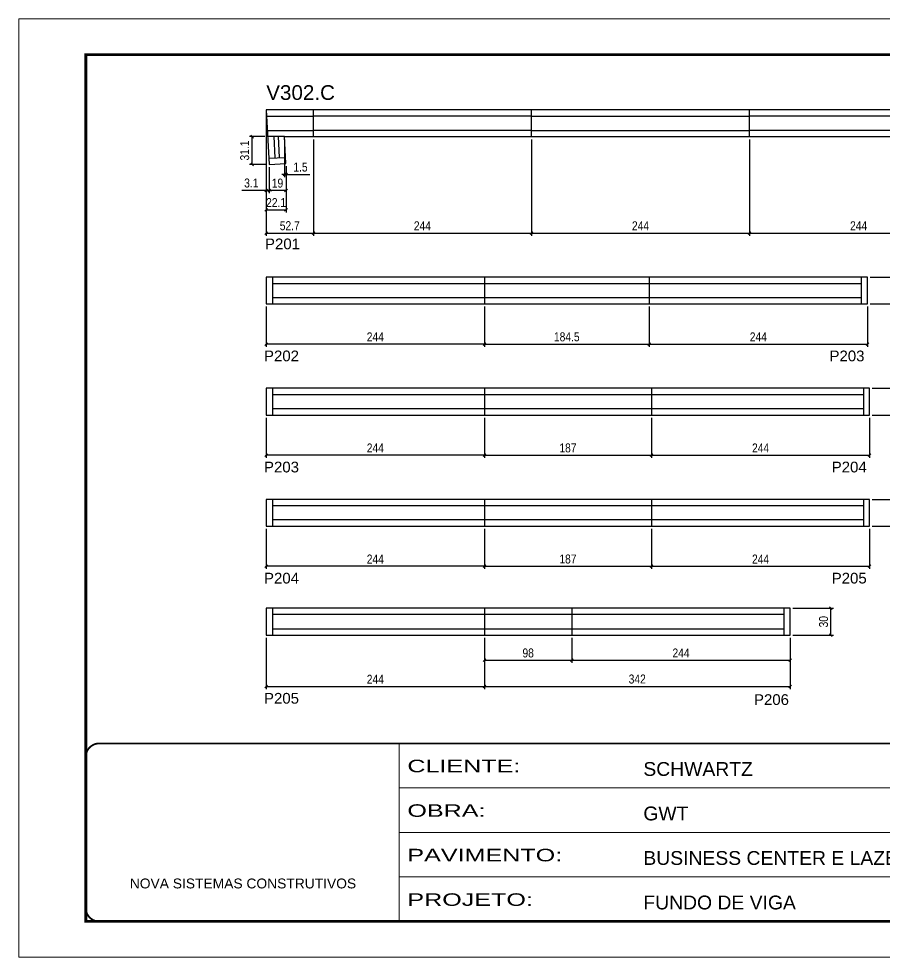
# Model space of a CAD drawing. Extents: x 3245 to 12416, y 917 to 10295.
# Drawn here: x 4844 to 5812, y 7809 to 8859 of the extents above; entities that cross this region are included whole.
import ezdxf

# ---------------------------------------------------------------- set-up
doc = ezdxf.new("R2010")
doc.units = 0
doc.linetypes.add('CONTINUO', pattern=[0])
doc.linetypes.add('DASHED', pattern=[0.75, 0.5, -0.25])
for name, color, linetype in [('5', 5, 'Continuous'), ('COTA', 241, 'Continuous'), ('NOMENCLATURA', 7, 'Continuous'), ('Painéis', 200, 'Continuous'), ('SARR_2.2x7', 40, 'Continuous')]:
    doc.layers.add(name, color=color, linetype=linetype)
doc.layers.add('Folhas', color=255, linetype='Continuous', lineweight=9)
doc.layers.add('SARRAFO DE PRESSAO', color=251, linetype='DASHED', lineweight=9)
doc.styles.add('ARIAL', font='arial.ttf')
doc.styles.add('COTA TECNICA', font='techl___.ttf', dxfattribs={"height": 10})
doc.styles.add('COTA TECNICA-50', font='techl___.ttf', dxfattribs={"height": 10})
doc.styles.get("Standard").update_dxf_attribs({"font": 'arial.ttf'})
doc.styles.add('Tecnologia', font='')
doc.styles.get('Tecnologia').set_extended_font_data('Forgotten Futurist')
doc.dimstyles.new('COTA PAINEL-50', dxfattribs={"dimtxt": 10, "dimasz": 3, "dimexe": 3, "dimexo": 3, "dimgap": 3, "dimtad": 1, "dimdec": 1, "dimzin": 12, "dimdsep": 46, "dimtxsty": 'COTA TECNICA-50', "dimblk1": 'OBLIQUE', "dimblk2": 'OBLIQUE', "dimsah": 1, "dimcen": 0.9, "dimclrd": 4, "dimclre": 4, "dimclrt": 240, "dimadec": 1, "dimazin": 3, "dimtfac": 1, "dimtdec": 1, "dimtmove": 0, "dimatfit": 3, "dimfxl": 1, "dimtolj": 1, "dimtzin": 12, "dimarcsym": 0})
doc.dimstyles.new('PAINEL', dxfattribs={"dimtxt": 10, "dimasz": 3, "dimexe": 3, "dimexo": 3, "dimgap": 3, "dimtad": 1, "dimdec": 1, "dimzin": 12, "dimdsep": 46, "dimtxsty": 'COTA TECNICA', "dimblk1": 'OBLIQUE', "dimblk2": 'OBLIQUE', "dimsah": 1, "dimcen": 0.9, "dimclrd": 4, "dimclre": 4, "dimclrt": 240, "dimadec": 1, "dimazin": 3, "dimtfac": 1, "dimtdec": 1, "dimtmove": 0, "dimatfit": 3, "dimfxl": 1, "dimtolj": 1, "dimtzin": 12, "dimarcsym": 0})

# ---------------------------------------------------------------- blocks, each defined once
blk = doc.blocks.new('9999999999')
at = {"color": 30, "linetype": 'CONTINUO'}
for p, q in [((98564.6, 34230.2), (98564.6, 34429.4)), ((98564.6, 34379.6), (99584, 34379.6)), ((98564.6, 34329.8), (99488, 34329.8)), ((98564.6, 34280), (99488, 34280))]:
    blk.add_line(p, q, dxfattribs=at)
at = {"color": 30, "linetype": 'CONTINUO', "const_width": 2}
blk.add_lwpolyline([(99584, 34230.2), (99584, 34414.4, 0.414214), (99569, 34429.4), (98229, 34429.4, 0.414214), (98214, 34414.4), (98214, 34245.2, 0.414214), (98229, 34230.2), (99584, 34230.2)], format="xyb", dxfattribs=at)
at = {"layer": 'Folhas'}
blk.add_lwpolyline([(98139, 34190.2), (99624, 34190.2), (99624, 35240.2), (98139, 35240.2)], close=True, dxfattribs=at)
at = {"layer": 'Folhas', "color": 30, "const_width": 3}
blk.add_lwpolyline([(98214, 34230.2), (99584, 34230.2), (99584, 35200.2), (98214, 35200.2)], close=True, dxfattribs=at)
at = {"color": 7, "linetype": 'Continuous', "ltscale": 5, "style": 'ARIAL'}
for s, height, p in [('SCHWARTZ', 15.48, (98837.7, 34393.1)), ('GWT', 15.48, (98837.7, 34343.3)), ('BUSINESS CENTER E LAZER - PERIFERIA', 15.483, (98837.7, 34293.5)), ('NOVA SISTEMAS CONSTRUTIVOS', 11.059, (98263.2, 34267.2)), ('FUNDO DE VIGA', 15.483, (98837.7, 34243.7))]:
    blk.add_text(s, height=height, dxfattribs=at).set_placement(p)
at = {"layer": 'Folhas', "color": 7, "style": 'Tecnologia', "width": 1.5}
for s, p in [('CLIENTE:', (98573.7, 34397.2)), ('OBRA:', (98573.7, 34347.3)), ('PAVIMENTO:', (98573.7, 34297.5)), ('PROJETO:', (98573.7, 34247.7))]:
    blk.add_text(s, height=14, dxfattribs=at).set_placement(p)
blk = doc.blocks.new('_Oblique')
at = {"color": 0, "linetype": 'ByBlock', "lineweight": -2}
blk.add_line((-0.5, -0.5), (0.5, 0.5), dxfattribs=at)
blk = doc.blocks.new('*D700')
at = {"color": 4, "lineweight": -2, "transparency": 16777216}
for p, q in [((5120.7, 8753.8), (5120.7, 8616)), ((5173.4, 8723.8), (5173.4, 8616)), ((5120.7, 8619), (5173.4, 8619))]:
    blk.add_line(p, q, dxfattribs=at)
at = {"layer": 'Defpoints', "color": 0, "transparency": 16777216}
for p in [(5120.7, 8756.8), (5173.4, 8726.8), (5173.4, 8619)]:
    blk.add_point(p, dxfattribs=at)
at = {"color": 4, "lineweight": -2, "transparency": 16777216, "xscale": 3, "yscale": 3, "zscale": 3, "rotation": 180}
blk.add_blockref('_Oblique', (5120.7, 8619), dxfattribs=at)
at = {"color": 4, "lineweight": -2, "transparency": 16777216, "xscale": 3, "yscale": 3, "zscale": 3}
blk.add_blockref('_Oblique', (5173.4, 8619), dxfattribs=at)
at = {"color": 240, "transparency": 16777216, "insert": (5147, 8627.1), "char_height": 10, "attachment_point": 5, "style": 'COTA TECNICA'}
blk.add_mtext('\\A1;52.7', dxfattribs=at)
blk = doc.blocks.new('*D701')
at = {"color": 4, "lineweight": -2, "transparency": 16777216}
for p, q in [((5173.4, 8723.8), (5173.4, 8616)), ((5417.4, 8723.8), (5417.4, 8616)), ((5173.4, 8619), (5417.4, 8619))]:
    blk.add_line(p, q, dxfattribs=at)
at = {"layer": 'Defpoints', "color": 0, "transparency": 16777216}
for p in [(5173.4, 8726.8), (5417.4, 8726.8), (5417.4, 8619)]:
    blk.add_point(p, dxfattribs=at)
at = {"color": 4, "lineweight": -2, "transparency": 16777216, "xscale": 3, "yscale": 3, "zscale": 3, "rotation": 180}
blk.add_blockref('_Oblique', (5173.4, 8619), dxfattribs=at)
at = {"color": 4, "lineweight": -2, "transparency": 16777216, "xscale": 3, "yscale": 3, "zscale": 3}
blk.add_blockref('_Oblique', (5417.4, 8619), dxfattribs=at)
at = {"color": 240, "transparency": 16777216, "insert": (5295.4, 8627.1), "char_height": 10, "attachment_point": 5, "style": 'COTA TECNICA'}
blk.add_mtext('\\A1;244', dxfattribs=at)
blk = doc.blocks.new('*D702')
at = {"color": 4, "lineweight": -2, "transparency": 16777216}
for p, q in [((5417.4, 8723.8), (5417.4, 8616)), ((5661.4, 8723.8), (5661.4, 8616)), ((5417.4, 8619), (5661.4, 8619))]:
    blk.add_line(p, q, dxfattribs=at)
at = {"layer": 'Defpoints', "color": 0, "transparency": 16777216}
for p in [(5417.4, 8726.8), (5661.4, 8726.8), (5661.4, 8619)]:
    blk.add_point(p, dxfattribs=at)
at = {"color": 4, "lineweight": -2, "transparency": 16777216, "xscale": 3, "yscale": 3, "zscale": 3, "rotation": 180}
blk.add_blockref('_Oblique', (5417.4, 8619), dxfattribs=at)
at = {"color": 4, "lineweight": -2, "transparency": 16777216, "xscale": 3, "yscale": 3, "zscale": 3}
blk.add_blockref('_Oblique', (5661.4, 8619), dxfattribs=at)
at = {"color": 240, "transparency": 16777216, "insert": (5539.4, 8627.1), "char_height": 10, "attachment_point": 5, "style": 'COTA TECNICA'}
blk.add_mtext('\\A1;244', dxfattribs=at)
blk = doc.blocks.new('*D703')
at = {"color": 4, "lineweight": -2, "transparency": 16777216}
for p, q in [((5661.4, 8723.8), (5661.4, 8616)), ((5905.4, 8723.8), (5905.4, 8616)), ((5661.4, 8619), (5905.4, 8619))]:
    blk.add_line(p, q, dxfattribs=at)
at = {"layer": 'Defpoints', "color": 0, "transparency": 16777216}
for p in [(5661.4, 8726.8), (5905.4, 8726.8), (5905.4, 8619)]:
    blk.add_point(p, dxfattribs=at)
at = {"color": 4, "lineweight": -2, "transparency": 16777216, "xscale": 3, "yscale": 3, "zscale": 3, "rotation": 180}
blk.add_blockref('_Oblique', (5661.4, 8619), dxfattribs=at)
at = {"color": 4, "lineweight": -2, "transparency": 16777216, "xscale": 3, "yscale": 3, "zscale": 3}
blk.add_blockref('_Oblique', (5905.4, 8619), dxfattribs=at)
at = {"color": 240, "transparency": 16777216, "insert": (5783.4, 8627.1), "char_height": 10, "attachment_point": 5, "style": 'COTA TECNICA'}
blk.add_mtext('\\A1;244', dxfattribs=at)
blk = doc.blocks.new('*D704')
at = {"layer": 'COTA', "color": 4, "lineweight": -2, "transparency": 16777216}
for p, q in [((5120.7, 8753.8), (5120.7, 8663.7)), ((5123.8, 8692.7), (5123.8, 8663.7)), ((5120.7, 8666.7), (5093.4, 8666.7)), ((5123.8, 8666.7), (5120.7, 8666.7)), ((5123.8, 8666.7), (5126.8, 8666.7))]:
    blk.add_line(p, q, dxfattribs=at)
at = {"layer": 'Defpoints', "color": 0, "transparency": 16777216}
for p in [(5120.7, 8756.8), (5123.8, 8695.7), (5120.7, 8666.7)]:
    blk.add_point(p, dxfattribs=at)
at = {"layer": 'COTA', "color": 4, "lineweight": -2, "transparency": 16777216, "xscale": 3, "yscale": 3, "zscale": 3}
blk.add_blockref('_Oblique', (5120.7, 8666.7), dxfattribs=at)
at = {"layer": 'COTA', "color": 4, "lineweight": -2, "transparency": 16777216, "xscale": 3, "yscale": 3, "zscale": 3, "rotation": 180}
blk.add_blockref('_Oblique', (5123.8, 8666.7), dxfattribs=at)
at = {"layer": 'COTA', "color": 240, "transparency": 16777216, "insert": (5104, 8674.9), "char_height": 10, "attachment_point": 5, "style": 'COTA TECNICA'}
blk.add_mtext('\\A1;3.1', dxfattribs=at)
blk = doc.blocks.new('*D705')
at = {"layer": 'COTA', "color": 4, "lineweight": -2, "transparency": 16777216}
for p, q in [((5123.8, 8692.7), (5123.8, 8663.7)), ((5142.8, 8693.7), (5142.8, 8663.7)), ((5142.8, 8666.7), (5123.8, 8666.7))]:
    blk.add_line(p, q, dxfattribs=at)
at = {"layer": 'Defpoints', "color": 0, "transparency": 16777216}
for p in [(5123.8, 8695.7), (5142.8, 8696.7), (5123.8, 8666.7)]:
    blk.add_point(p, dxfattribs=at)
at = {"layer": 'COTA', "color": 4, "lineweight": -2, "transparency": 16777216, "xscale": 3, "yscale": 3, "zscale": 3, "rotation": 180}
blk.add_blockref('_Oblique', (5123.8, 8666.7), dxfattribs=at)
at = {"layer": 'COTA', "color": 4, "lineweight": -2, "transparency": 16777216, "xscale": 3, "yscale": 3, "zscale": 3}
blk.add_blockref('_Oblique', (5142.8, 8666.7), dxfattribs=at)
at = {"layer": 'COTA', "color": 240, "transparency": 16777216, "insert": (5133.3, 8674.8), "char_height": 10, "attachment_point": 5, "style": 'COTA TECNICA'}
blk.add_mtext('\\A1;19', dxfattribs=at)
blk = doc.blocks.new('*D706')
at = {"layer": 'COTA', "color": 4, "lineweight": -2, "transparency": 16777216}
for p, q in [((5119.2, 8726.8), (5101.8, 8726.8)), ((5104.8, 8695.7), (5104.8, 8726.8)), ((5120.8, 8695.7), (5101.8, 8695.7))]:
    blk.add_line(p, q, dxfattribs=at)
at = {"layer": 'Defpoints', "color": 0, "transparency": 16777216}
for p in [(5104.8, 8726.8), (5122.2, 8726.8), (5123.8, 8695.7)]:
    blk.add_point(p, dxfattribs=at)
at = {"layer": 'COTA', "color": 4, "lineweight": -2, "transparency": 16777216, "xscale": 3, "yscale": 3, "zscale": 3}
for p, rotation in [((5104.8, 8726.8), 90), ((5104.8, 8695.7), 270)]:
    blk.add_blockref('_Oblique', p, dxfattribs=dict(at, rotation=rotation))
at = {"layer": 'COTA', "color": 240, "transparency": 16777216, "insert": (5096.6, 8711.3), "char_height": 10, "attachment_point": 5, "rotation": 90, "style": 'COTA TECNICA'}
blk.add_mtext('\\A1;31.1', dxfattribs=at)
blk = doc.blocks.new('*D707')
at = {"layer": 'COTA', "color": 4, "lineweight": -2, "transparency": 16777216}
for p, q in [((5141.2, 8723.8), (5141.2, 8681.6)), ((5141.2, 8684.6), (5138.2, 8684.6)), ((5141.2, 8684.6), (5142.8, 8684.6)), ((5142.8, 8693.7), (5142.8, 8681.6)), ((5142.8, 8684.6), (5169.3, 8684.6))]:
    blk.add_line(p, q, dxfattribs=at)
at = {"layer": 'Defpoints', "color": 0, "transparency": 16777216}
for p in [(5141.2, 8726.8), (5142.8, 8696.7), (5142.8, 8684.6)]:
    blk.add_point(p, dxfattribs=at)
at = {"layer": 'COTA', "color": 4, "lineweight": -2, "transparency": 16777216, "xscale": 3, "yscale": 3, "zscale": 3}
blk.add_blockref('_Oblique', (5141.2, 8684.6), dxfattribs=at)
at = {"layer": 'COTA', "color": 4, "lineweight": -2, "transparency": 16777216, "xscale": 3, "yscale": 3, "zscale": 3, "rotation": 180}
blk.add_blockref('_Oblique', (5142.8, 8684.6), dxfattribs=at)
at = {"layer": 'COTA', "color": 240, "transparency": 16777216, "insert": (5159, 8692.7), "char_height": 10, "attachment_point": 5, "style": 'COTA TECNICA'}
blk.add_mtext('\\A1;1.5', dxfattribs=at)
blk = doc.blocks.new('*D708')
at = {"layer": 'COTA', "color": 4, "lineweight": -2, "transparency": 16777216}
for p, q in [((5120.7, 8753.8), (5120.7, 8642.1)), ((5142.8, 8693.7), (5142.8, 8642.1)), ((5120.7, 8645.1), (5142.8, 8645.1))]:
    blk.add_line(p, q, dxfattribs=at)
at = {"layer": 'Defpoints', "color": 0, "transparency": 16777216}
for p in [(5120.7, 8756.8), (5142.8, 8696.7), (5142.8, 8645.1)]:
    blk.add_point(p, dxfattribs=at)
at = {"layer": 'COTA', "color": 4, "lineweight": -2, "transparency": 16777216, "xscale": 3, "yscale": 3, "zscale": 3, "rotation": 180}
blk.add_blockref('_Oblique', (5120.7, 8645.1), dxfattribs=at)
at = {"layer": 'COTA', "color": 4, "lineweight": -2, "transparency": 16777216, "xscale": 3, "yscale": 3, "zscale": 3}
blk.add_blockref('_Oblique', (5142.8, 8645.1), dxfattribs=at)
at = {"layer": 'COTA', "color": 240, "transparency": 16777216, "insert": (5131.7, 8653.1), "char_height": 10, "attachment_point": 5, "style": 'COTA TECNICA'}
blk.add_mtext('\\A1;22.1', dxfattribs=at)
blk = doc.blocks.new('*D710')
at = {"layer": 'COTA', "color": 4, "linetype": 'ByBlock', "lineweight": -2, "transparency": 16777216}
for p, q in [((5120.7, 8536.6), (5120.7, 8491.7)), ((5364.7, 8536.6), (5364.7, 8491.7)), ((5364.7, 8494.7), (5120.7, 8494.7))]:
    blk.add_line(p, q, dxfattribs=at)
at = {"layer": 'Defpoints', "color": 0, "linetype": 'ByBlock', "transparency": 16777216}
for p in [(5120.7, 8539.6), (5364.7, 8539.6), (5120.7, 8494.7)]:
    blk.add_point(p, dxfattribs=at)
at = {"layer": 'COTA', "color": 4, "linetype": 'ByBlock', "lineweight": -2, "transparency": 16777216, "xscale": 3, "yscale": 3, "zscale": 3, "rotation": 180}
blk.add_blockref('_Oblique', (5120.7, 8494.7), dxfattribs=at)
at = {"layer": 'COTA', "color": 4, "linetype": 'ByBlock', "lineweight": -2, "transparency": 16777216, "xscale": 3, "yscale": 3, "zscale": 3}
blk.add_blockref('_Oblique', (5364.7, 8494.7), dxfattribs=at)
at = {"layer": 'COTA', "color": 240, "linetype": 'ByBlock', "transparency": 16777216, "insert": (5242.7, 8502.8), "char_height": 10, "attachment_point": 5, "style": 'COTA TECNICA-50'}
blk.add_mtext('\\A1;244', dxfattribs=at)
blk = doc.blocks.new('*D712')
at = {"layer": 'COTA', "color": 4, "linetype": 'ByBlock', "lineweight": -2, "transparency": 16777216}
for p, q in [((5364.7, 8536.6), (5364.7, 8491.7)), ((5549.2, 8536.6), (5549.2, 8491.7)), ((5364.7, 8494.7), (5549.2, 8494.7))]:
    blk.add_line(p, q, dxfattribs=at)
at = {"layer": 'Defpoints', "color": 0, "linetype": 'ByBlock', "transparency": 16777216}
for p in [(5364.7, 8539.6), (5549.2, 8539.6), (5549.2, 8494.7)]:
    blk.add_point(p, dxfattribs=at)
at = {"layer": 'COTA', "color": 4, "linetype": 'ByBlock', "lineweight": -2, "transparency": 16777216, "xscale": 3, "yscale": 3, "zscale": 3, "rotation": 180}
blk.add_blockref('_Oblique', (5364.7, 8494.7), dxfattribs=at)
at = {"layer": 'COTA', "color": 4, "linetype": 'ByBlock', "lineweight": -2, "transparency": 16777216, "xscale": 3, "yscale": 3, "zscale": 3}
blk.add_blockref('_Oblique', (5549.2, 8494.7), dxfattribs=at)
at = {"layer": 'COTA', "color": 240, "linetype": 'ByBlock', "transparency": 16777216, "insert": (5456.9, 8502.8), "char_height": 10, "attachment_point": 5, "style": 'COTA TECNICA-50'}
blk.add_mtext('\\A1;184.5', dxfattribs=at)
blk = doc.blocks.new('*D711')
at = {"layer": 'COTA', "color": 4, "linetype": 'ByBlock', "lineweight": -2, "transparency": 16777216}
for p, q in [((5549.2, 8536.6), (5549.2, 8491.7)), ((5793.2, 8536.6), (5793.2, 8491.7)), ((5549.2, 8494.7), (5793.2, 8494.7))]:
    blk.add_line(p, q, dxfattribs=at)
at = {"layer": 'Defpoints', "color": 0, "linetype": 'ByBlock', "transparency": 16777216}
for p in [(5549.2, 8539.6), (5793.2, 8539.6), (5793.2, 8494.7)]:
    blk.add_point(p, dxfattribs=at)
at = {"layer": 'COTA', "color": 4, "linetype": 'ByBlock', "lineweight": -2, "transparency": 16777216, "xscale": 3, "yscale": 3, "zscale": 3, "rotation": 180}
blk.add_blockref('_Oblique', (5549.2, 8494.7), dxfattribs=at)
at = {"layer": 'COTA', "color": 4, "linetype": 'ByBlock', "lineweight": -2, "transparency": 16777216, "xscale": 3, "yscale": 3, "zscale": 3}
blk.add_blockref('_Oblique', (5793.2, 8494.7), dxfattribs=at)
at = {"layer": 'COTA', "color": 240, "linetype": 'ByBlock', "transparency": 16777216, "insert": (5671.2, 8502.8), "char_height": 10, "attachment_point": 5, "style": 'COTA TECNICA-50'}
blk.add_mtext('\\A1;244', dxfattribs=at)
blk = doc.blocks.new('*D713')
at = {"layer": 'COTA', "color": 4, "lineweight": -2, "transparency": 16777216}
for p, q in [((5796.2, 8569.6), (5836.4, 8569.6)), ((5833.4, 8569.6), (5833.4, 8539.6)), ((5796.2, 8539.6), (5836.4, 8539.6))]:
    blk.add_line(p, q, dxfattribs=at)
at = {"layer": 'Defpoints', "color": 0, "transparency": 16777216}
for p in [(5793.2, 8569.6), (5793.2, 8539.6), (5833.4, 8539.6)]:
    blk.add_point(p, dxfattribs=at)
at = {"layer": 'COTA', "color": 4, "lineweight": -2, "transparency": 16777216, "xscale": 3, "yscale": 3, "zscale": 3}
for p, rotation in [((5833.4, 8569.6), 90), ((5833.4, 8539.6), 270)]:
    blk.add_blockref('_Oblique', p, dxfattribs=dict(at, rotation=rotation))
at = {"layer": 'COTA', "color": 240, "transparency": 16777216, "insert": (5825.2, 8554.6), "char_height": 10, "attachment_point": 5, "rotation": 90, "style": 'COTA TECNICA'}
blk.add_mtext('\\A1;30', dxfattribs=at)
blk = doc.blocks.new('*D715')
at = {"layer": 'COTA', "color": 4, "linetype": 'ByBlock', "lineweight": -2, "transparency": 16777216}
for p, q in [((5120.7, 8412.3), (5120.7, 8367.4)), ((5364.7, 8412.3), (5364.7, 8367.4)), ((5364.7, 8370.4), (5120.7, 8370.4))]:
    blk.add_line(p, q, dxfattribs=at)
at = {"layer": 'Defpoints', "color": 0, "linetype": 'ByBlock', "transparency": 16777216}
for p in [(5120.7, 8415.3), (5364.7, 8415.3), (5120.7, 8370.4)]:
    blk.add_point(p, dxfattribs=at)
at = {"layer": 'COTA', "color": 4, "linetype": 'ByBlock', "lineweight": -2, "transparency": 16777216, "xscale": 3, "yscale": 3, "zscale": 3, "rotation": 180}
blk.add_blockref('_Oblique', (5120.7, 8370.4), dxfattribs=at)
at = {"layer": 'COTA', "color": 4, "linetype": 'ByBlock', "lineweight": -2, "transparency": 16777216, "xscale": 3, "yscale": 3, "zscale": 3}
blk.add_blockref('_Oblique', (5364.7, 8370.4), dxfattribs=at)
at = {"layer": 'COTA', "color": 240, "linetype": 'ByBlock', "transparency": 16777216, "insert": (5242.7, 8378.5), "char_height": 10, "attachment_point": 5, "style": 'COTA TECNICA-50'}
blk.add_mtext('\\A1;244', dxfattribs=at)
blk = doc.blocks.new('*D717')
at = {"layer": 'COTA', "color": 4, "linetype": 'ByBlock', "lineweight": -2, "transparency": 16777216}
for p, q in [((5364.7, 8412.3), (5364.7, 8367.4)), ((5551.7, 8412.3), (5551.7, 8367.4)), ((5364.7, 8370.4), (5551.7, 8370.4))]:
    blk.add_line(p, q, dxfattribs=at)
at = {"layer": 'Defpoints', "color": 0, "linetype": 'ByBlock', "transparency": 16777216}
for p in [(5364.7, 8415.3), (5551.7, 8415.3), (5551.7, 8370.4)]:
    blk.add_point(p, dxfattribs=at)
at = {"layer": 'COTA', "color": 4, "linetype": 'ByBlock', "lineweight": -2, "transparency": 16777216, "xscale": 3, "yscale": 3, "zscale": 3, "rotation": 180}
blk.add_blockref('_Oblique', (5364.7, 8370.4), dxfattribs=at)
at = {"layer": 'COTA', "color": 4, "linetype": 'ByBlock', "lineweight": -2, "transparency": 16777216, "xscale": 3, "yscale": 3, "zscale": 3}
blk.add_blockref('_Oblique', (5551.7, 8370.4), dxfattribs=at)
at = {"layer": 'COTA', "color": 240, "linetype": 'ByBlock', "transparency": 16777216, "insert": (5458.2, 8378.5), "char_height": 10, "attachment_point": 5, "style": 'COTA TECNICA-50'}
blk.add_mtext('\\A1;187', dxfattribs=at)
blk = doc.blocks.new('*D718')
at = {"layer": 'COTA', "color": 4, "linetype": 'ByBlock', "lineweight": -2, "transparency": 16777216}
for p, q in [((5551.7, 8412.3), (5551.7, 8367.4)), ((5795.7, 8412.3), (5795.7, 8367.4)), ((5551.7, 8370.4), (5795.7, 8370.4))]:
    blk.add_line(p, q, dxfattribs=at)
at = {"layer": 'Defpoints', "color": 0, "linetype": 'ByBlock', "transparency": 16777216}
for p in [(5551.7, 8415.3), (5795.7, 8415.3), (5795.7, 8370.4)]:
    blk.add_point(p, dxfattribs=at)
at = {"layer": 'COTA', "color": 4, "linetype": 'ByBlock', "lineweight": -2, "transparency": 16777216, "xscale": 3, "yscale": 3, "zscale": 3, "rotation": 180}
blk.add_blockref('_Oblique', (5551.7, 8370.4), dxfattribs=at)
at = {"layer": 'COTA', "color": 4, "linetype": 'ByBlock', "lineweight": -2, "transparency": 16777216, "xscale": 3, "yscale": 3, "zscale": 3}
blk.add_blockref('_Oblique', (5795.7, 8370.4), dxfattribs=at)
at = {"layer": 'COTA', "color": 240, "linetype": 'ByBlock', "transparency": 16777216, "insert": (5673.7, 8378.5), "char_height": 10, "attachment_point": 5, "style": 'COTA TECNICA-50'}
blk.add_mtext('\\A1;244', dxfattribs=at)
blk = doc.blocks.new('*D716')
at = {"layer": 'COTA', "color": 4, "lineweight": -2, "transparency": 16777216}
for p, q in [((5798.7, 8445.3), (5838.9, 8445.3)), ((5835.9, 8445.3), (5835.9, 8415.3)), ((5798.7, 8415.3), (5838.9, 8415.3))]:
    blk.add_line(p, q, dxfattribs=at)
at = {"layer": 'Defpoints', "color": 0, "transparency": 16777216}
for p in [(5795.7, 8445.3), (5795.7, 8415.3), (5835.9, 8415.3)]:
    blk.add_point(p, dxfattribs=at)
at = {"layer": 'COTA', "color": 4, "lineweight": -2, "transparency": 16777216, "xscale": 3, "yscale": 3, "zscale": 3}
for p, rotation in [((5835.9, 8445.3), 90), ((5835.9, 8415.3), 270)]:
    blk.add_blockref('_Oblique', p, dxfattribs=dict(at, rotation=rotation))
at = {"layer": 'COTA', "color": 240, "transparency": 16777216, "insert": (5827.7, 8430.3), "char_height": 10, "attachment_point": 5, "rotation": 90, "style": 'COTA TECNICA'}
blk.add_mtext('\\A1;30', dxfattribs=at)
blk = doc.blocks.new('*D720')
at = {"layer": 'COTA', "color": 4, "linetype": 'ByBlock', "lineweight": -2, "transparency": 16777216}
for p, q in [((5120.7, 8288), (5120.7, 8243.1)), ((5364.7, 8288), (5364.7, 8243.1)), ((5364.7, 8246.1), (5120.7, 8246.1))]:
    blk.add_line(p, q, dxfattribs=at)
at = {"layer": 'Defpoints', "color": 0, "linetype": 'ByBlock', "transparency": 16777216}
for p in [(5120.7, 8291), (5364.7, 8291), (5120.7, 8246.1)]:
    blk.add_point(p, dxfattribs=at)
at = {"layer": 'COTA', "color": 4, "linetype": 'ByBlock', "lineweight": -2, "transparency": 16777216, "xscale": 3, "yscale": 3, "zscale": 3, "rotation": 180}
blk.add_blockref('_Oblique', (5120.7, 8246.1), dxfattribs=at)
at = {"layer": 'COTA', "color": 4, "linetype": 'ByBlock', "lineweight": -2, "transparency": 16777216, "xscale": 3, "yscale": 3, "zscale": 3}
blk.add_blockref('_Oblique', (5364.7, 8246.1), dxfattribs=at)
at = {"layer": 'COTA', "color": 240, "linetype": 'ByBlock', "transparency": 16777216, "insert": (5242.7, 8254.2), "char_height": 10, "attachment_point": 5, "style": 'COTA TECNICA-50'}
blk.add_mtext('\\A1;244', dxfattribs=at)
blk = doc.blocks.new('*D721')
at = {"layer": 'COTA', "color": 4, "linetype": 'ByBlock', "lineweight": -2, "transparency": 16777216}
for p, q in [((5364.7, 8288), (5364.7, 8243.1)), ((5551.7, 8288), (5551.7, 8243.1)), ((5364.7, 8246.1), (5551.7, 8246.1))]:
    blk.add_line(p, q, dxfattribs=at)
at = {"layer": 'Defpoints', "color": 0, "linetype": 'ByBlock', "transparency": 16777216}
for p in [(5364.7, 8291), (5551.7, 8291), (5551.7, 8246.1)]:
    blk.add_point(p, dxfattribs=at)
at = {"layer": 'COTA', "color": 4, "linetype": 'ByBlock', "lineweight": -2, "transparency": 16777216, "xscale": 3, "yscale": 3, "zscale": 3, "rotation": 180}
blk.add_blockref('_Oblique', (5364.7, 8246.1), dxfattribs=at)
at = {"layer": 'COTA', "color": 4, "linetype": 'ByBlock', "lineweight": -2, "transparency": 16777216, "xscale": 3, "yscale": 3, "zscale": 3}
blk.add_blockref('_Oblique', (5551.7, 8246.1), dxfattribs=at)
at = {"layer": 'COTA', "color": 240, "linetype": 'ByBlock', "transparency": 16777216, "insert": (5458.2, 8254.2), "char_height": 10, "attachment_point": 5, "style": 'COTA TECNICA-50'}
blk.add_mtext('\\A1;187', dxfattribs=at)
blk = doc.blocks.new('*D722')
at = {"layer": 'COTA', "color": 4, "linetype": 'ByBlock', "lineweight": -2, "transparency": 16777216}
for p, q in [((5551.7, 8288), (5551.7, 8243.1)), ((5795.7, 8288), (5795.7, 8243.1)), ((5551.7, 8246.1), (5795.7, 8246.1))]:
    blk.add_line(p, q, dxfattribs=at)
at = {"layer": 'Defpoints', "color": 0, "linetype": 'ByBlock', "transparency": 16777216}
for p in [(5551.7, 8291), (5795.7, 8291), (5795.7, 8246.1)]:
    blk.add_point(p, dxfattribs=at)
at = {"layer": 'COTA', "color": 4, "linetype": 'ByBlock', "lineweight": -2, "transparency": 16777216, "xscale": 3, "yscale": 3, "zscale": 3, "rotation": 180}
blk.add_blockref('_Oblique', (5551.7, 8246.1), dxfattribs=at)
at = {"layer": 'COTA', "color": 4, "linetype": 'ByBlock', "lineweight": -2, "transparency": 16777216, "xscale": 3, "yscale": 3, "zscale": 3}
blk.add_blockref('_Oblique', (5795.7, 8246.1), dxfattribs=at)
at = {"layer": 'COTA', "color": 240, "linetype": 'ByBlock', "transparency": 16777216, "insert": (5673.7, 8254.2), "char_height": 10, "attachment_point": 5, "style": 'COTA TECNICA-50'}
blk.add_mtext('\\A1;244', dxfattribs=at)
blk = doc.blocks.new('*D723')
at = {"layer": 'COTA', "color": 4, "lineweight": -2, "transparency": 16777216}
for p, q in [((5798.7, 8321), (5838.9, 8321)), ((5835.9, 8321), (5835.9, 8291)), ((5798.7, 8291), (5838.9, 8291))]:
    blk.add_line(p, q, dxfattribs=at)
at = {"layer": 'Defpoints', "color": 0, "transparency": 16777216}
for p in [(5795.7, 8321), (5795.7, 8291), (5835.9, 8291)]:
    blk.add_point(p, dxfattribs=at)
at = {"layer": 'COTA', "color": 4, "lineweight": -2, "transparency": 16777216, "xscale": 3, "yscale": 3, "zscale": 3}
for p, rotation in [((5835.9, 8321), 90), ((5835.9, 8291), 270)]:
    blk.add_blockref('_Oblique', p, dxfattribs=dict(at, rotation=rotation))
at = {"layer": 'COTA', "color": 240, "transparency": 16777216, "insert": (5827.7, 8306), "char_height": 10, "attachment_point": 5, "rotation": 90, "style": 'COTA TECNICA'}
blk.add_mtext('\\A1;30', dxfattribs=at)
blk = doc.blocks.new('*D724')
at = {"layer": 'COTA', "color": 4, "linetype": 'ByBlock', "lineweight": -2, "transparency": 16777216}
for p, q in [((5120.7, 8166.1), (5120.7, 8108.6)), ((5364.7, 8166.1), (5364.7, 8108.6)), ((5120.7, 8111.6), (5364.7, 8111.6))]:
    blk.add_line(p, q, dxfattribs=at)
at = {"layer": 'Defpoints', "color": 0, "linetype": 'ByBlock', "transparency": 16777216}
for p in [(5120.7, 8169.1), (5364.7, 8169.1), (5364.7, 8111.6)]:
    blk.add_point(p, dxfattribs=at)
at = {"layer": 'COTA', "color": 4, "linetype": 'ByBlock', "lineweight": -2, "transparency": 16777216, "xscale": 3, "yscale": 3, "zscale": 3, "rotation": 180}
blk.add_blockref('_Oblique', (5120.7, 8111.6), dxfattribs=at)
at = {"layer": 'COTA', "color": 4, "linetype": 'ByBlock', "lineweight": -2, "transparency": 16777216, "xscale": 3, "yscale": 3, "zscale": 3}
blk.add_blockref('_Oblique', (5364.7, 8111.6), dxfattribs=at)
at = {"layer": 'COTA', "color": 240, "linetype": 'ByBlock', "transparency": 16777216, "insert": (5242.7, 8119.7), "char_height": 10, "attachment_point": 5, "style": 'COTA TECNICA-50'}
blk.add_mtext('\\A1;244', dxfattribs=at)
blk = doc.blocks.new('*D725')
at = {"layer": 'COTA', "color": 4, "linetype": 'ByBlock', "lineweight": -2, "transparency": 16777216}
for p, q in [((5364.7, 8166.1), (5364.7, 8108.6)), ((5706.7, 8166.1), (5706.7, 8108.6)), ((5364.7, 8111.6), (5706.7, 8111.6))]:
    blk.add_line(p, q, dxfattribs=at)
at = {"layer": 'Defpoints', "color": 0, "linetype": 'ByBlock', "transparency": 16777216}
for p in [(5364.7, 8169.1), (5706.7, 8169.1), (5706.7, 8111.6)]:
    blk.add_point(p, dxfattribs=at)
at = {"layer": 'COTA', "color": 4, "linetype": 'ByBlock', "lineweight": -2, "transparency": 16777216, "xscale": 3, "yscale": 3, "zscale": 3, "rotation": 180}
blk.add_blockref('_Oblique', (5364.7, 8111.6), dxfattribs=at)
at = {"layer": 'COTA', "color": 4, "linetype": 'ByBlock', "lineweight": -2, "transparency": 16777216, "xscale": 3, "yscale": 3, "zscale": 3}
blk.add_blockref('_Oblique', (5706.7, 8111.6), dxfattribs=at)
at = {"layer": 'COTA', "color": 240, "linetype": 'ByBlock', "transparency": 16777216, "insert": (5535.7, 8119.9), "char_height": 10, "attachment_point": 5, "style": 'COTA TECNICA-50'}
blk.add_mtext('\\A1;342', dxfattribs=at)
blk = doc.blocks.new('*D726')
at = {"layer": 'COTA', "color": 4, "linetype": 'ByBlock', "lineweight": -2, "transparency": 16777216}
for p, q in [((5364.7, 8166.1), (5364.7, 8138)), ((5462.7, 8166.1), (5462.7, 8138)), ((5364.7, 8141), (5462.7, 8141))]:
    blk.add_line(p, q, dxfattribs=at)
at = {"layer": 'Defpoints', "color": 0, "linetype": 'ByBlock', "transparency": 16777216}
for p in [(5364.7, 8169.1), (5462.7, 8169.1), (5462.7, 8141)]:
    blk.add_point(p, dxfattribs=at)
at = {"layer": 'COTA', "color": 4, "linetype": 'ByBlock', "lineweight": -2, "transparency": 16777216, "xscale": 3, "yscale": 3, "zscale": 3, "rotation": 180}
blk.add_blockref('_Oblique', (5364.7, 8141), dxfattribs=at)
at = {"layer": 'COTA', "color": 4, "linetype": 'ByBlock', "lineweight": -2, "transparency": 16777216, "xscale": 3, "yscale": 3, "zscale": 3}
blk.add_blockref('_Oblique', (5462.7, 8141), dxfattribs=at)
at = {"layer": 'COTA', "color": 240, "linetype": 'ByBlock', "transparency": 16777216, "insert": (5413.7, 8149.1), "char_height": 10, "attachment_point": 5, "style": 'COTA TECNICA-50'}
blk.add_mtext('\\A1;98', dxfattribs=at)
blk = doc.blocks.new('*D727')
at = {"layer": 'COTA', "color": 4, "linetype": 'ByBlock', "lineweight": -2, "transparency": 16777216}
for p, q in [((5462.7, 8166.1), (5462.7, 8138)), ((5706.7, 8166.1), (5706.7, 8138)), ((5462.7, 8141), (5706.7, 8141))]:
    blk.add_line(p, q, dxfattribs=at)
at = {"layer": 'Defpoints', "color": 0, "linetype": 'ByBlock', "transparency": 16777216}
for p in [(5462.7, 8169.1), (5706.7, 8169.1), (5706.7, 8141)]:
    blk.add_point(p, dxfattribs=at)
at = {"layer": 'COTA', "color": 4, "linetype": 'ByBlock', "lineweight": -2, "transparency": 16777216, "xscale": 3, "yscale": 3, "zscale": 3, "rotation": 180}
blk.add_blockref('_Oblique', (5462.7, 8141), dxfattribs=at)
at = {"layer": 'COTA', "color": 4, "linetype": 'ByBlock', "lineweight": -2, "transparency": 16777216, "xscale": 3, "yscale": 3, "zscale": 3}
blk.add_blockref('_Oblique', (5706.7, 8141), dxfattribs=at)
at = {"layer": 'COTA', "color": 240, "linetype": 'ByBlock', "transparency": 16777216, "insert": (5584.7, 8149.1), "char_height": 10, "attachment_point": 5, "style": 'COTA TECNICA-50'}
blk.add_mtext('\\A1;244', dxfattribs=at)
blk = doc.blocks.new('*D728')
at = {"layer": 'COTA', "color": 4, "linetype": 'ByBlock', "lineweight": -2, "transparency": 16777216}
for p, q in [((5709.7, 8199.1), (5755.4, 8199.1)), ((5752.4, 8169.1), (5752.4, 8199.1)), ((5709.7, 8169.1), (5755.4, 8169.1))]:
    blk.add_line(p, q, dxfattribs=at)
at = {"layer": 'Defpoints', "color": 0, "linetype": 'ByBlock', "transparency": 16777216}
for p in [(5706.7, 8199.1), (5752.4, 8199.1), (5706.7, 8169.1)]:
    blk.add_point(p, dxfattribs=at)
at = {"layer": 'COTA', "color": 4, "linetype": 'ByBlock', "lineweight": -2, "transparency": 16777216, "xscale": 3, "yscale": 3, "zscale": 3}
for p, rotation in [((5752.4, 8199.1), 90), ((5752.4, 8169.1), 270)]:
    blk.add_blockref('_Oblique', p, dxfattribs=dict(at, rotation=rotation))
at = {"layer": 'COTA', "color": 240, "linetype": 'ByBlock', "transparency": 16777216, "insert": (5744.2, 8184.1), "char_height": 10, "attachment_point": 5, "rotation": 90, "style": 'COTA TECNICA-50'}
blk.add_mtext('\\A1;30', dxfattribs=at)

msp = doc.modelspace()

# ---------------------------------------------------------------- linework, layer by layer
at = {"layer": 'COTA'}
msp.add_line((5141.24, 8726.84), (5122.21, 8726.84), dxfattribs=at)
at = {"layer": 'Painéis', "linetype": 'Continuous'}
for p, q in [((5122.21, 8756.84), (5120.69, 8756.84)), ((5120.69, 8756.84), (5123.8, 8695.7)), ((5905.39, 8756.84), (5122.21, 8756.84)), ((5173.39, 8726.84), (5173.39, 8756.84)), ((5417.39, 8726.84), (5417.39, 8756.84)), ((5661.39, 8726.84), (5661.39, 8756.84)), ((5142.77, 8696.66), (5141.24, 8726.84)), ((5141.24, 8726.84), (5905.39, 8726.84)), ((5123.8, 8695.7), (5142.77, 8696.66)), ((5793.19, 8569.59), (5120.69, 8569.59)), ((5120.69, 8569.59), (5120.69, 8539.59)), ((5364.69, 8569.59), (5364.69, 8539.59)), ((5549.19, 8569.59), (5549.19, 8539.59)), ((5793.19, 8539.59), (5793.19, 8569.59)), ((5120.69, 8539.59), (5793.19, 8539.59)), ((5795.69, 8445.28), (5120.69, 8445.28)), ((5120.69, 8445.28), (5120.69, 8415.28)), ((5364.69, 8445.28), (5364.69, 8415.28)), ((5551.69, 8445.28), (5551.69, 8415.28)), ((5795.69, 8415.28), (5795.69, 8445.28)), ((5120.69, 8415.28), (5795.69, 8415.28)), ((5795.69, 8320.98), (5120.69, 8320.98)), ((5120.69, 8320.98), (5120.69, 8290.98)), ((5364.69, 8320.98), (5364.69, 8290.98)), ((5551.69, 8320.98), (5551.69, 8290.98)), ((5795.69, 8290.98), (5795.69, 8320.98)), ((5120.69, 8290.98), (5795.69, 8290.98)), ((5364.69, 8199.08), (5364.69, 8169.08)), ((5462.69, 8199.08), (5462.69, 8169.08))]:
    msp.add_line(p, q, dxfattribs=at)
msp.add_lwpolyline([(5120.69, 8169.08), (5706.69, 8169.08), (5706.69, 8199.08), (5120.69, 8199.08)], close=True, dxfattribs=at)
at = {"layer": 'SARR_2.2x7', "linetype": 'Continuous'}
for p, q in [((5121.05, 8749.84), (5173.39, 8749.84)), ((5417.39, 8749.84), (5173.39, 8749.84)), ((5417.39, 8749.84), (5661.39, 8749.84)), ((5898.39, 8749.84), (5661.39, 8749.84)), ((5121.86, 8733.84), (5173.39, 8733.84)), ((5129.22, 8726.84), (5130.43, 8703.05)), ((5135.42, 8703.3), (5134.23, 8726.84)), ((5417.39, 8733.84), (5173.39, 8733.84)), ((5417.39, 8733.84), (5661.39, 8733.84)), ((5898.39, 8733.84), (5661.39, 8733.84)), ((5123.44, 8702.69), (5142.42, 8703.66)), ((5127.69, 8569.59), (5127.69, 8539.59)), ((5786.19, 8569.59), (5786.19, 8539.59)), ((5127.69, 8562.59), (5364.69, 8562.59)), ((5364.69, 8562.59), (5549.19, 8562.59)), ((5549.19, 8562.59), (5786.19, 8562.59)), ((5364.69, 8546.59), (5127.69, 8546.59)), ((5549.19, 8546.59), (5364.69, 8546.59)), ((5786.19, 8546.59), (5549.19, 8546.59)), ((5127.69, 8445.28), (5127.69, 8415.28)), ((5788.69, 8445.28), (5788.69, 8415.28)), ((5127.69, 8438.28), (5364.69, 8438.28)), ((5364.69, 8438.28), (5551.69, 8438.28)), ((5551.69, 8438.28), (5788.69, 8438.28)), ((5364.69, 8422.28), (5127.69, 8422.28)), ((5551.69, 8422.28), (5364.69, 8422.28)), ((5788.69, 8422.28), (5551.69, 8422.28)), ((5127.69, 8320.98), (5127.69, 8290.98)), ((5788.69, 8320.98), (5788.69, 8290.98)), ((5127.69, 8313.98), (5364.69, 8313.98)), ((5364.69, 8313.98), (5551.69, 8313.98)), ((5551.69, 8313.98), (5788.69, 8313.98)), ((5364.69, 8297.98), (5127.69, 8297.98)), ((5551.69, 8297.98), (5364.69, 8297.98)), ((5788.69, 8297.98), (5551.69, 8297.98)), ((5127.69, 8199.08), (5127.69, 8169.08)), ((5364.69, 8192.08), (5127.69, 8192.08)), ((5699.69, 8192.08), (5364.69, 8192.08)), ((5699.69, 8199.08), (5699.69, 8169.08)), ((5127.69, 8176.08), (5364.69, 8176.08)), ((5364.69, 8176.08), (5699.69, 8176.08))]:
    msp.add_line(p, q, dxfattribs=at)

# ---------------------------------------------------------------- block references
at = {"layer": 'SARRAFO DE PRESSAO', "color": 6, "linetype": 'ByBlock'}
msp.add_blockref('9999999999', (-93295.13, -26381.5), dxfattribs=at)

# ---------------------------------------------------------------- texts
at = {"layer": '5', "linetype": 'Continuous'}
for s, rotation, p in [('P201', 0.00004, (5119.3, 8600.82)), ('P202', 359.99996, (5118.18, 8475.47)), ('P203', 359.99996, (5750.81, 8475.47)), ('P203', 359.99996, (5118.18, 8351.16)), ('P204', 359.99996, (5753.31, 8351.16)), ('P204', 359.99996, (5118.18, 8226.85)), ('P205', 359.99996, (5753.31, 8226.85)), ('P205', 359.99996, (5118.18, 8092.41)), ('P206', 359.99996, (5666.32, 8090.95))]:
    msp.add_text(s, height=12, rotation=rotation, dxfattribs=at).set_placement(p)
at = {"layer": 'NOMENCLATURA', "linetype": 'Continuous'}
msp.add_text('V302.C', height=16.5, dxfattribs=at).set_placement((5120.69, 8767.91))

# ---------------------------------------------------------------- dimensions: what is measured, and where the dimension line sits
dim = msp.add_linear_dim(base=(5173.39, 8619.02), p1=(5120.69, 8756.84), p2=(5173.39, 8726.84), dimstyle='PAINEL')
dim.commit()
dim.dimension.update_dxf_attribs({"geometry": '*D700', "text_midpoint": (5147.04, 8627.13)})
for base, p1, p2, picture, middle in [((5417.39, 8619.02), (5173.39, 8726.84), (5417.39, 8726.84), '*D701', (5295.39, 8627.1)), ((5661.39, 8619.02), (5417.39, 8726.84), (5661.39, 8726.84), '*D702', (5539.39, 8627.1)), ((5905.39, 8619.02), (5661.39, 8726.84), (5905.39, 8726.84), '*D703', (5783.39, 8627.1))]:
    dim = msp.add_linear_dim(base=base, p1=p1, p2=p2, dimstyle='PAINEL', override={"dimtmove": 1})
    dim.commit()
    dim.dimension.update_dxf_attribs({"geometry": picture, "text_midpoint": middle})
at = {"layer": 'COTA'}
for base, p1, p2, picture, middle in [((5120.69, 8666.68), (5123.8, 8695.7), (5120.69, 8756.84), '*D704', (5104.03, 8674.9)), ((5142.77, 8684.55), (5141.24, 8726.84), (5142.77, 8696.66), '*D707', (5159.02, 8692.66)), ((5123.8, 8666.68), (5142.77, 8696.66), (5123.8, 8695.7), '*D705', (5133.28, 8674.77))]:
    dim = msp.add_linear_dim(base=base, p1=p1, p2=p2, dimstyle='PAINEL', dxfattribs=at)
    dim.commit()
    dim.dimension.update_dxf_attribs({"geometry": picture, "text_midpoint": middle})
dim = msp.add_linear_dim(base=(5142.77, 8645.08), p1=(5120.69, 8756.84), p2=(5142.77, 8696.66), dimstyle='PAINEL', dxfattribs=at)
dim.commit()
dim.dimension.update_dxf_attribs({"geometry": '*D708', "text_midpoint": (5131.73, 8645.08), "dimtype": 160})
for base, p1, p2, picture, middle in [((5104.85, 8726.84), (5123.8, 8695.7), (5122.21, 8726.84), '*D706', (5096.63, 8711.27)), ((5833.39, 8539.59), (5793.19, 8569.59), (5793.19, 8539.59), '*D713', (5825.17, 8554.59)), ((5835.89, 8415.28), (5795.69, 8445.28), (5795.69, 8415.28), '*D716', (5827.67, 8430.28)), ((5835.89, 8290.98), (5795.69, 8320.98), (5795.69, 8290.98), '*D723', (5827.67, 8305.98))]:
    dim = msp.add_linear_dim(base=base, p1=p1, p2=p2, angle=90, dimstyle='PAINEL', dxfattribs=at)
    dim.commit()
    dim.dimension.update_dxf_attribs({"geometry": picture, "text_midpoint": middle})
at = {"layer": 'COTA', "linetype": 'ByBlock'}
for base, p1, p2, angle, picture, middle in [((5120.69, 8494.71), (5364.69, 8539.59), (5120.69, 8539.59), 180, '*D710', (5242.69, 8502.79)), ((5120.69, 8370.4), (5364.69, 8415.28), (5120.69, 8415.28), 180, '*D715', (5242.69, 8378.48)), ((5120.69, 8246.1), (5364.69, 8290.98), (5120.69, 8290.98), 180, '*D720', (5242.69, 8254.17)), ((5752.38, 8199.08), (5706.69, 8169.08), (5706.69, 8199.08), 90, '*D728', (5744.17, 8184.08))]:
    dim = msp.add_linear_dim(base=base, p1=p1, p2=p2, angle=angle, dimstyle='COTA PAINEL-50', override={"dimarcsym": 1}, dxfattribs=at)
    dim.commit()
    dim.dimension.update_dxf_attribs({"geometry": picture, "text_midpoint": middle})
for base, p1, p2, override, picture, middle in [((5549.19, 8494.71), (5364.69, 8539.59), (5549.19, 8539.59), {"dimarcsym": 1}, '*D712', (5456.94, 8502.84)), ((5793.19, 8494.71), (5549.19, 8539.59), (5793.19, 8539.59), {"dimarcsym": 1}, '*D711', (5671.19, 8502.79)), ((5551.69, 8370.4), (5364.69, 8415.28), (5551.69, 8415.28), {"dimarcsym": 1}, '*D717', (5458.19, 8378.5)), ((5795.69, 8370.4), (5551.69, 8415.28), (5795.69, 8415.28), {"dimarcsym": 1}, '*D718', (5673.69, 8378.48)), ((5551.69, 8246.1), (5364.69, 8290.98), (5551.69, 8290.98), {"dimarcsym": 1}, '*D721', (5458.19, 8254.19)), ((5795.69, 8246.1), (5551.69, 8290.98), (5795.69, 8290.98), {"dimarcsym": 1}, '*D722', (5673.69, 8254.17)), ((5364.69, 8111.65), (5120.69, 8169.08), (5364.69, 8169.08), {"dimarcsym": 1}, '*D724', (5242.69, 8119.72)), ((5706.69, 8111.65), (5364.69, 8169.08), (5706.69, 8169.08), {"dimarcsym": 1}, '*D725', (5535.69, 8119.87)), ((5462.69, 8140.99), (5364.69, 8169.08), (5462.69, 8169.08), {"dimarcsym": 1}, '*D726', (5413.69, 8149.09)), ((5706.69, 8140.99), (5462.69, 8169.08), (5706.69, 8169.08), {"dimtmove": 1, "dimarcsym": 1}, '*D727', (5584.69, 8149.06))]:
    dim = msp.add_linear_dim(base=base, p1=p1, p2=p2, dimstyle='COTA PAINEL-50', override=override, dxfattribs=at)
    dim.commit()
    dim.dimension.update_dxf_attribs({"geometry": picture, "text_midpoint": middle})

doc.saveas('drawing.dxf')
